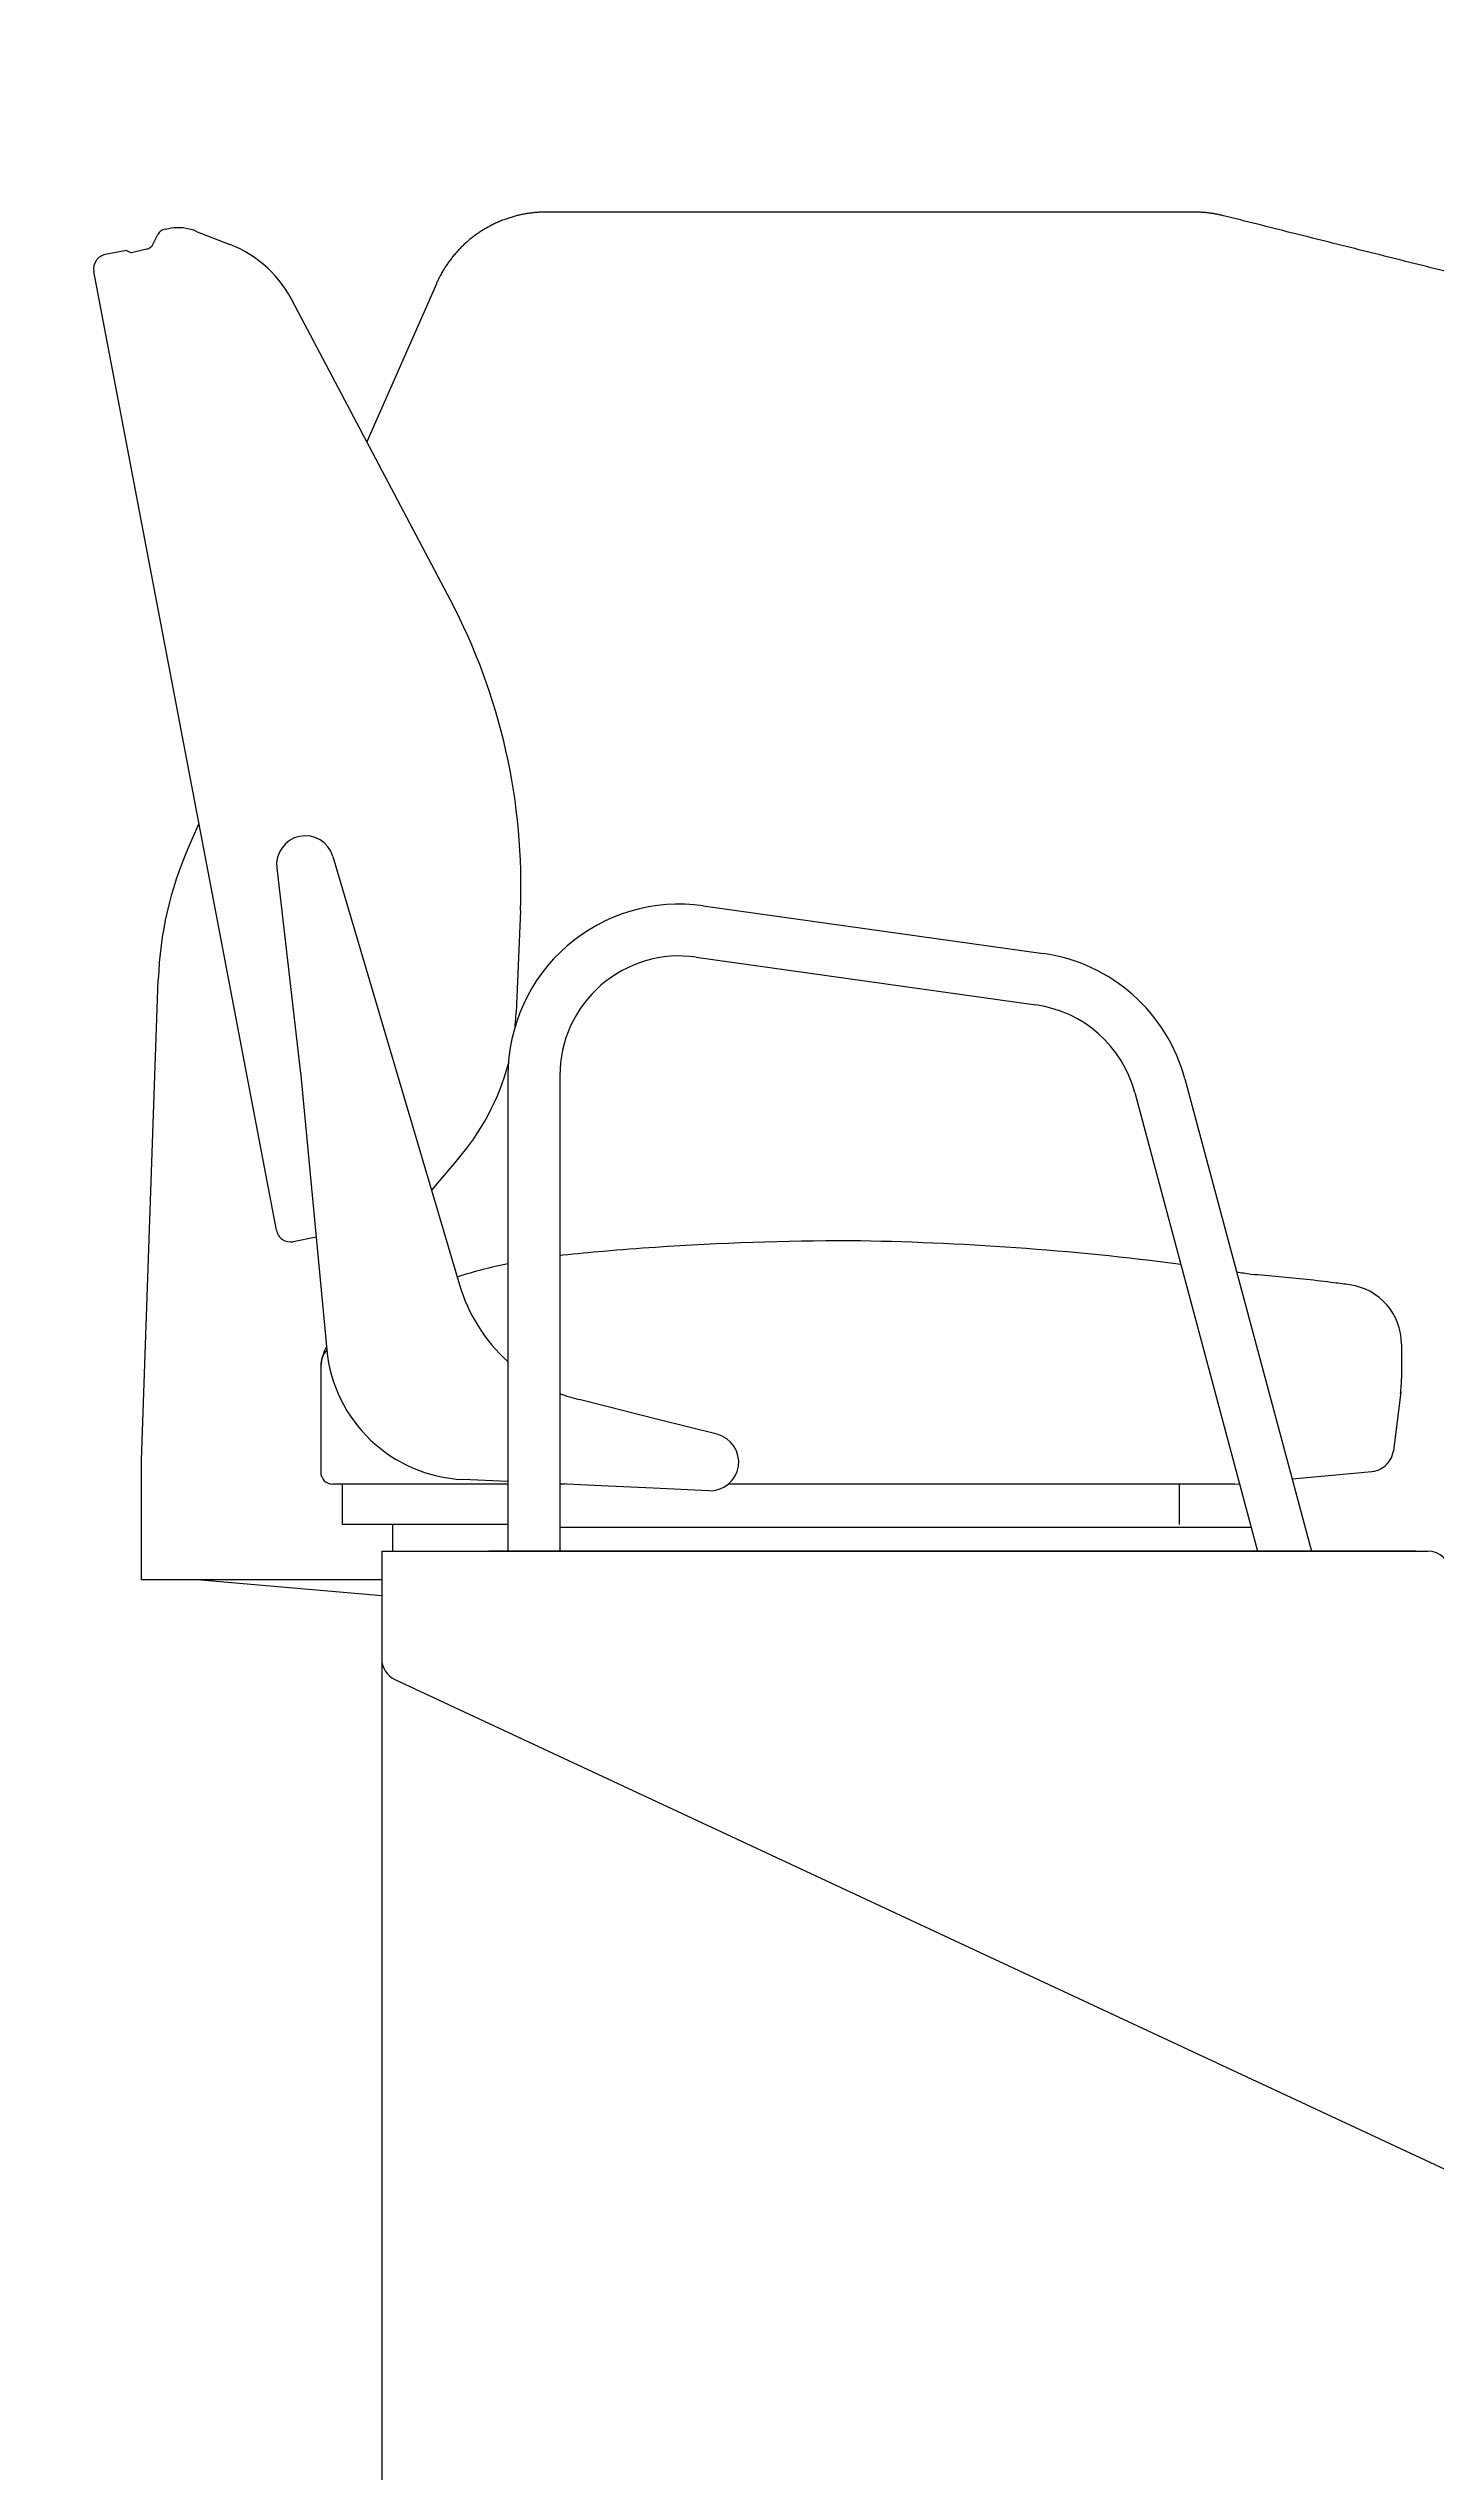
# Model space of a CAD drawing. Header units: millimetres. Extents: x 13669 to 217197, y -88248 to 24578.
# Drawn here: x 88518 to 89097, y -27763 to -26753 of the extents above; entities that cross this region are included whole.
import ezdxf

# ---------------------------------------------------------------- set-up
doc = ezdxf.new("R2010")
doc.units = ezdxf.units.MM
doc.layers.add('1', color=7, linetype='Continuous')
doc.styles.get("Standard").update_dxf_attribs({"font": 'arial.ttf'})
doc.dimstyles.new('DIMSTYLE1', dxfattribs={"dimtxt": 3.2, "dimasz": 1, "dimexe": 2.54, "dimexo": 0, "dimgap": 1.6, "dimtad": 1, "dimdec": 4, "dimzin": 0, "dimdsep": 46, "dimtxsty": 'Standard', "dimsah": 1, "dimcen": 0.09, "dimadec": 0, "dimazin": 0, "dimtfac": 1, "dimtdec": 4, "dimtmove": 0, "dimatfit": 3, "dimfxl": 1, "dimtvp": 1, "dimtolj": 1, "dimtzin": 0, "dimarcsym": 0})

# ---------------------------------------------------------------- blocks, each defined once
blk = doc.blocks.new('*D282')
at = {"color": 0, "linetype": 'Continuous', "lineweight": -2, "transparency": 16777216}
for p, q in [((87860.8, -26673.7), (87860.8, -25894.9)), ((92837.5, -25897.4), (87861.8, -25897.4)), ((92838.5, -27153.3), (92838.5, -25894.9))]:
    blk.add_line(p, q, dxfattribs=at)
at = {"color": 0, "linetype": 'Continuous', "transparency": 16777216}
for points in [[(87861.8, -25897.2), (87861.8, -25897.6), (87860.8, -25897.4)], [(92837.5, -25897.2), (92837.5, -25897.6), (92838.5, -25897.4)]]:
    blk.add_solid(points, dxfattribs=at)
at = {"layer": 'Defpoints', "color": 0, "linetype": 'Continuous', "transparency": 16777216}
for p in [(87860.8, -25897.4), (87860.8, -26676.2), (92838.5, -27155.9)]:
    blk.add_point(p, dxfattribs=at)
at = {"color": 0, "linetype": 'Continuous', "transparency": 16777216, "insert": (90349.6, -25894.2), "char_height": 3.2, "attachment_point": 5}
blk.add_mtext('\\A1;4980', dxfattribs=at)
blk = doc.blocks.new('*D283')
at = {"color": 0, "linetype": 'Continuous', "lineweight": -2, "transparency": 16777216}
for p, q in [((88657, -27381.9), (88657, -28437.6)), ((92838.5, -27519.6), (92838.5, -28437.6)), ((92837.5, -28435.1), (88658, -28435.1))]:
    blk.add_line(p, q, dxfattribs=at)
at = {"color": 0, "linetype": 'Continuous', "transparency": 16777216}
for points in [[(88658, -28434.9), (88658, -28435.2), (88657, -28435.1)], [(92837.5, -28434.9), (92837.5, -28435.2), (92838.5, -28435.1)]]:
    blk.add_solid(points, dxfattribs=at)
at = {"layer": 'Defpoints', "color": 0, "linetype": 'Continuous', "transparency": 16777216}
for p in [(88657, -27379.4), (92838.5, -27517.1), (88657, -28435.1)]:
    blk.add_point(p, dxfattribs=at)
at = {"color": 0, "linetype": 'Continuous', "transparency": 16777216, "insert": (90747.7, -28431.8), "char_height": 3.2, "attachment_point": 5}
blk.add_mtext('\\A1;4190', dxfattribs=at)

msp = doc.modelspace()

# ---------------------------------------------------------------- linework, layer by layer
at = {"color": 3, "linetype": 'Continuous'}
for p, q in [((88996.0830699, -26820.9217748), (88725.4799827, -26820.9217748)), ((88679.784575, -26850.7977024), (88650.7811843, -26916.7054425)), ((88580.7304849, -27075.8897025), (88576.3835384, -27085.767769)), ((88556.7547993, -27341.4459163), (88563.7512663, -27141.0938153)), ((88556.7547993, -27391.3328157), (88556.7547993, -27341.4461839)), ((88606.6413791, -27391.3328157), (88556.7547993, -27391.3328157)), ((88581.5609525, -27391.3328157), (88656.987645, -27397.8973112)), ((88656.987645, -27391.3328157), (88606.6413791, -27391.3328157))]:
    msp.add_line(p, q, dxfattribs=at)
msp.add_arc((88713.3261489, -27146.1398347), 149.6598821, 156.2123583149, 177.999751927, dxfattribs=at)
for points, start_tangent, end_tangent in [([(88725.479269, -26820.9580512), (88724.5564716, -26820.9568043), (88723.6340311, -26820.9657842), (88722.7123043, -26820.9951284), (88721.7916276, -26821.0499646), (88720.872307, -26821.1278435), (88719.9546459, -26821.2256855), (88719.0389476, -26821.3404125), (88718.1255205, -26821.4698534), (88717.2146869, -26821.6143494), (88716.3067713, -26821.7746725), (88715.4020983, -26821.9515947), (88714.5009908, -26822.1457296), (88713.6037641, -26822.3569682), (88712.7107314, -26822.584996), (88711.822206, -26822.8294984), (88710.9385006, -26823.0901868), (88710.0599272, -26823.3669426), (88709.1867968, -26823.659715), (88708.3194206, -26823.9684539), (88707.4581095, -26824.2931004), (88706.6031695, -26824.6335284), (88705.7549048, -26824.9895787), (88704.9136194, -26825.3610918), (88704.0796171, -26825.7479079), (88703.2531975, -26826.1498607), (88702.434658, -26826.5667812), (88701.6242962, -26826.9985004), (88700.8224092, -26827.4448456), (88700.0292899, -26827.9056181), (88699.2452291, -26828.3806069), (88698.470518, -26828.8696007), (88697.7054467, -26829.3723839), (88696.9503016, -26829.8887147), (88696.2053676, -26830.4183415), (88695.4709296, -26830.9610129), (88694.7472731, -26831.5164679), (88694.0346859, -26832.0844114), (88693.3334566, -26832.6645396), (88692.6438736, -26833.2565491), (88691.9662221, -26833.860109), (88691.3007816, -26834.4748341), (88690.6478308, -26835.1003332), (88690.0076488, -26835.7362118), (88689.3805261, -26836.3820205), (88688.766763, -26837.0372599), (88688.1666606, -26837.7014286), (88687.5805196, -26838.3740022), (88687.0086417, -26839.0543436), (88686.4513285, -26839.7417811), (88685.9088828, -26840.4356381), (88685.3816357, -26841.1350956), (88684.8699509, -26841.8391723), (88684.3741941, -26842.5468779), (88683.8946876, -26843.2571874), (88683.431634, -26843.9689786), (88682.9852147, -26844.681112), (88682.5557288, -26845.3922613), (88682.1439953, -26846.1002739), (88681.7509762, -26846.8027688), (88681.3770675, -26847.4978747), (88681.0203675, -26848.1857859), (88680.6784058, -26848.8672065), (88680.3522181, -26849.5391245), (88680.0510198, -26850.1898583), (88679.7833856, -26850.8083475)], (-0.9999762315, 0.0068946602), (-0.3859480824, -0.9225205026)), ([(89008.2322118, -26822.4645324), (89007.6370495, -26822.3134982), (89007.0412948, -26822.165304), (89006.4443554, -26822.0227902), (89005.8456389, -26821.8887969), (89005.2446041, -26821.7659346), (89004.6412349, -26821.654455), (89004.0358237, -26821.5532235), (89003.4286669, -26821.4610879), (89002.820061, -26821.3768959), (89002.2103024, -26821.2994954), (89001.5996874, -26821.2277342), (89000.9884655, -26821.1609568), (89000.376716, -26821.1003099), (88999.7644793, -26821.0473481), (88999.1517962, -26821.0036262), (88998.5387071, -26820.9706992), (88997.9252528, -26820.9501217), (88997.311475, -26820.9433287), (88996.697453, -26820.948342), (88996.0833078, -26820.9593595)], (-0.9686931792, 0.2482610009), (-0.9997395218, -0.0228229838)), ([(89332.499381, -26902.7795114), (89318.4360708, -26899.3500281), (89304.3739871, -26895.9148359), (89290.3131001, -26892.4710599), (89276.251839, -26889.0193007), (89262.1885386, -26885.5603717), (89248.1215339, -26882.0950864), (89234.0491597, -26878.6242579), (89219.9701268, -26875.1485398), (89205.8845547, -26871.6679859), (89191.7928926, -26868.1825097), (89177.6955899, -26864.6920247), (89163.593096, -26861.1964444), (89149.4858579, -26857.6956857), (89135.3742931, -26854.189711), (89121.2587971, -26850.6785162), (89107.1397653, -26847.1620978), (89093.0175929, -26843.6404521), (89078.8926753, -26840.1135777), (89064.7654292, -26836.5817734), (89050.6363158, -26833.0459628), (89036.5058021, -26829.5071476), (89022.3743547, -26825.9663293), (89008.2424405, -26822.4245095)], (-0.9715775042, 0.236721679), (-0.9699923822, 0.243135309))]:
    msp.add_spline(points, degree=3, dxfattribs=dict(at, start_tangent=start_tangent, end_tangent=end_tangent))
at = {"layer": '1', "color": 7, "linetype": 'Continuous'}
for p, q in [((88561.6716607, -26834.1732059), (88563.6241834, -26830.2187129)), ((88566.5728423, -26828.0448133), (88568.9060997, -26827.6718609)), ((88579.3231459, -26828.7913168), (88593.59567, -26834.371595)), ((88550.4536349, -26836.965979), (88541.6326814, -26838.6462404)), ((88550.4536349, -26836.9658593), (88552.5481129, -26837.9117101)), ((88558.8450046, -26836.3250755), (88552.5481129, -26837.9117101)), ((88613.045588, -27245.5311114), (88536.8717013, -26845.6470903)), ((88685.6481111, -26982.747515), (88619.5457358, -26857.5418182)), ((88636.5629024, -27089.6027551), (88689.4312735, -27268.2333182)), ((88613.189501, -27094.3765462), (88622.9693552, -27178.9012149)), ((88714.8545364, -27112.2324069), (88713.0662804, -27154.7250378)), ((88791.1613211, -27110.1775168), (88933.0012947, -27130.1117342)), ((88788.1483684, -27131.6174323), (88929.9876236, -27151.5517694)), ((88623.0577144, -27179.6666354), (88634.0608287, -27295.3427093)), ((88709.6682827, -27181.0186029), (88709.6682827, -27379.3677534)), ((88731.3185602, -27181.0186029), (88731.3185602, -27379.3677534)), ((88992.144725, -27182.4377378), (89044.9122852, -27379.3677534)), ((88971.2318518, -27188.0411235), (89022.4976648, -27379.3677534)), ((88689.3494993, -27215.2090615), (88677.7581618, -27228.7930305)), ((88629.6024087, -27248.4712053), (88620.0463181, -27250.2916127)), ((89082.526004, -27293.0120859), (89082.526004, -27307.3450726)), ((88631.5520501, -27302.0684244), (88631.5520501, -27346.6124733)), ((89082.2102815, -27312.9806651), (89079.1250131, -27337.4637048)), ((88750.8838959, -27319.0436863), (88739.3525421, -27316.1412424)), ((88772.2118658, -27324.4124053), (88750.8838959, -27319.0436863)), ((88796.8984429, -27330.6264033), (88772.2118658, -27324.4124053)), ((88709.6682827, -27351.4322399), (88636.5381188, -27351.4322399)), ((88640.525058, -27351.4309229), (88640.525058, -27368.2926827)), ((88640.525058, -27351.4309229), (88640.525058, -27368.2926827)), ((88709.6682827, -27350.3390044), (88690.9008138, -27349.4745689)), ((88748.5695554, -27352.1308522), (88731.3185602, -27351.3363378)), ((88733.3821903, -27351.431282), (88731.3185602, -27351.431282)), ((88770.2037893, -27353.1274673), (88748.5695554, -27352.1308522)), ((88793.4251364, -27354.1971164), (88770.2037893, -27353.1274673)), ((89012.9626541, -27351.4322399), (88801.6442157, -27351.4322399)), ((88989.7317288, -27351.4324793), (88989.7317288, -27368.2942392)), ((88989.7317288, -27351.4324793), (88989.7317288, -27368.2942392)), ((89012.9626541, -27351.4322399), (89014.9627087, -27351.2474997)), ((89036.8359196, -27349.2273308), (89053.5688522, -27347.6820027)), ((89053.5688522, -27347.6820027), (89070.1432651, -27346.1511617)), ((88705.3779529, -27368.2929222), (88640.525058, -27368.2926827)), ((88661.4774415, -27368.2927601), (88661.4774415, -27379.3677534)), ((88709.6682827, -27368.2929222), (88705.3779529, -27368.2929222)), ((88731.3185602, -27369.3904679), (89019.8237814, -27369.3904679)), ((88656.987645, -27379.3677534), (88656.987645, -27424.2514704)), ((88656.987645, -27379.3677534), (89093.4954747, -27379.3677534)), ((89088.507251, -27379.3677534), (88701.649626, -27379.3677534)), ((88747.7811472, -27379.3677534), (88730.8201329, -27379.3677534)), ((89027.1466993, -27379.3677534), (89010.1849667, -27379.3677534)), ((88662.4604076, -27432.8419477), (89102.6745343, -27638.1170604))]:
    msp.add_line(p, q, dxfattribs=at)
for centre, radius, start, end in [((88567.2027308, -26831.9856573), 3.9909303, 99.0815750008, 153.7141500001), ((88572.0565001, -26847.3760809), 19.9546501, 68.9638450002, 99.0834810001), ((88542.7521373, -26844.5264371), 5.9863953, 100.7787399997, 190.7859300001), ((88558.0931134, -26832.406022), 3.9909303, 280.8598699996, 333.7187900002), ((88575.4304325, -26880.8334455), 49.8866254, 25.8618200001, 68.6458170001), ((88460.6577057, -27101.531845), 254.4217995, 357.5896099999, 27.821594), ((88625.0826725, -27093.0003936), 11.9727906, 16.4865409997, 186.6005800001), ((88781.2053471, -27181.0186029), 71.5374224, 82.0001390001, 180), ((88781.2053471, -27181.0186029), 49.8866254, 81.9998969997, 180), ((88923.0447221, -27200.9528203), 71.5374224, 14.9998539998, 81.999559), ((88923.0447221, -27200.9528203), 49.8866254, 14.9999289999, 81.9998969997), ((88613.3809459, -27150.5288142), 99.7732507, 354.20911, 357.58958), ((88634.3457811, -27177.5846869), 11.4529946, 186.6003799999, 194.2854000001), ((88613.3809459, -27150.5288142), 99.7732507, 318.6398200004, 345.1969300003), ((88618.9260241, -27244.4110569), 5.9863953, 190.78422, 280.78561), ((88852.4414156, -28447.1991533), 1197.2790564, 94.9286389999, 95.7467619997), ((88852.4414156, -28447.1991533), 1197.2790564, 93.8894410001, 94.9286389999), ((88852.4414156, -28447.1991533), 1197.2790564, 89.9996849996, 93.8894410001), ((88836.2112205, -28447.0891234), 1197.2790564, 82.5980500003, 89.2229649999), ((88754.5881575, -27474.3300615), 219.5011683, 101.8087499999, 107.4606300003), ((88754.5881575, -27474.3300615), 219.5011683, 95.7607720004, 96.0854450002), ((88836.2112205, -28447.0891234), 1197.2790564, 81.1859160003, 81.472736), ((88972.4141648, -27910.7513279), 648.5261715, 84.7823270004, 85.8213920006), ((88756.4011972, -27248.4126029), 69.8412803, 196.4868099998, 227.9998900005), ((88972.4141648, -27910.7513279), 648.5261715, 82.7299780003, 84.7823270004), ((88972.4141648, -27910.7513279), 648.5261715, 82.1500830002, 82.7299780003), ((89057.5821316, -27293.0120859), 24.9433133, 0, 82.1498979996), ((89057.5821316, -27293.0120859), 24.9433133, 0, 82.1498979996), ((88651.5069804, -27303.4704381), 19.9546501, 151.7179700002, 180), ((88641.5299343, -27302.0684244), 9.9773252, 138.3869300002, 180), ((88693.6558726, -27289.6739521), 59.8639528, 185.43364, 267.3622899997), ((88756.4011972, -27248.4126029), 69.8412803, 248.9527700001, 255.8710299998), ((89032.6390973, -27307.3450726), 49.8866254, 352.8172100001, 0), ((88793.9762439, -27342.2371367), 11.9727906, 267.3622599999, 75.8725790003), ((89069.225431, -27336.2161401), 9.9773252, 275.2782000001, 305.90489), ((89069.225431, -27336.2161401), 9.9773252, 305.90489, 352.8172100001), ((88636.5381188, -27346.4435372), 4.9886627, 180, 270), ((89093.4954747, -27388.5470525), 9.1791392, 0, 90), ((88666.4663836, -27424.2514704), 9.4784595, 180, 244.9987200004)]:
    msp.add_arc(centre, radius, start, end, dxfattribs=at)

# ---------------------------------------------------------------- dimensions: what is measured, and where the dimension line sits
at = {"linetype": 'Continuous'}
for base, p1, p2, text, override, picture, middle in [((87860.7969964, -25897.4064409), (92838.484933, -27155.875702), (87860.7969964, -26676.2113291), '4980', {"dimexo": 2.54, "dimlfac": 1, "dimtofl": 0, "dimtmove": 2}, '*D282', (90349.6409647, -25894.1726073)), ((88656.987645, -28435.0624712), (92838.484933, -27517.0548956), (88656.987645, -27379.3677534), '4190', {"dimexo": 2.54, "dimlfac": 12, "dimtofl": 0, "dimtmove": 2}, '*D283', (90747.736289, -28431.8286376))]:
    dim = msp.add_linear_dim(base=base, p1=p1, p2=p2, text=text, dimstyle='DIMSTYLE1', override=override, dxfattribs=at)
    dim.commit()
    dim.dimension.update_dxf_attribs({"geometry": picture, "text_midpoint": middle})

doc.saveas('drawing.dxf')
